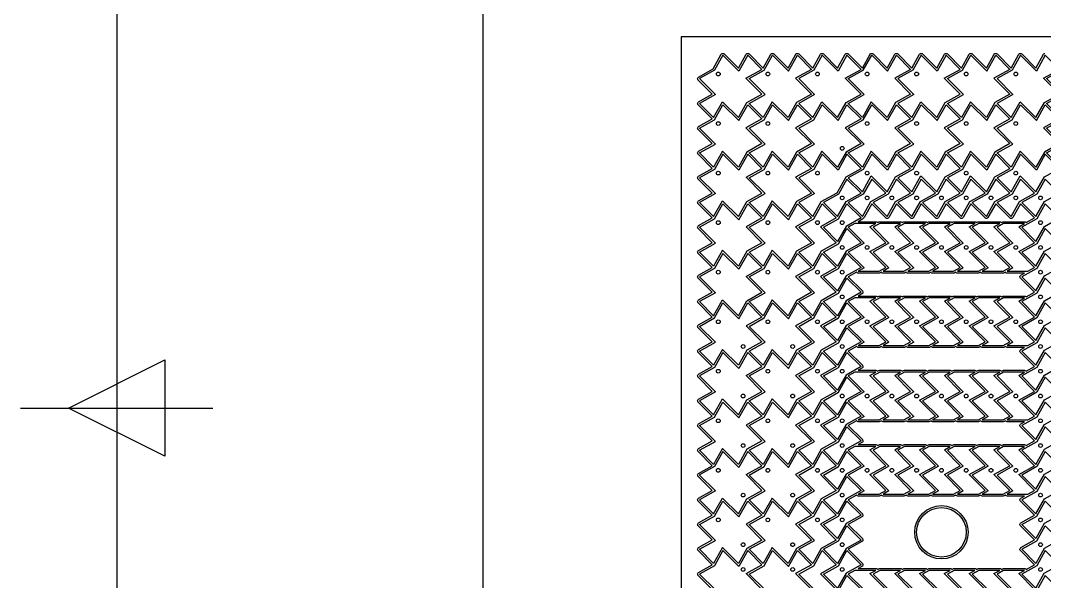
# Model space of a CAD drawing. Header units: millimetres. Extents: x -28 to 301, y -25 to 208.
# Drawn here: x -23.65 to 17.66, y 83.01 to 105.66 of the extents above; entities that cross this region are included whole.
import ezdxf

# ---------------------------------------------------------------- set-up
doc = ezdxf.new("R2010")
doc.units = ezdxf.units.MM
doc.header["$MEASUREMENT"] = 0
for name, color, linetype in [('1_copper', 7, 'Continuous'), ('drills_via_1_64', 7, 'Continuous'), ('outline', 7, 'Continuous'), ('Title Block', 7, 'Continuous')]:
    doc.layers.add(name, color=color, linetype=linetype)
doc.styles.add('ACISOTS', font='isocp.shx', dxfattribs={"height": 1})

# ---------------------------------------------------------------- blocks, each defined once
blk = doc.blocks.new('*U23')
for points in [[(1.617, 1.329), (2.258, 0.688), (1.652, 0.348), (1.312, -0.258), (0.671, 0.383), (0.312, -0.258), (-0.258, 0.312), (0.384, 0.67), (-0.258, 1.312), (0.349, 1.651), (0.688, 2.258), (1.33, 1.617), (1.688, 2.258), (2.258, 1.688)], [(-0.383, -0.671), (0.258, -1.312), (-0.348, -1.652), (-0.688, -2.258), (-1.329, -1.617), (-1.688, -2.258), (-2.258, -1.688), (-1.616, -1.33), (-2.258, -0.688), (-1.651, -0.349), (-1.312, 0.258), (-0.67, -0.383), (-0.312, 0.258), (0.258, -0.312)], [(1.617, -0.671), (2.258, -1.312), (1.652, -1.652), (1.312, -2.258), (0.671, -1.617), (0.312, -2.258), (-0.258, -1.688), (0.384, -1.33), (-0.258, -0.688), (0.349, -0.349), (0.688, 0.258), (1.33, -0.383), (1.688, 0.258), (2.258, -0.312)]]:
    blk.add_lwpolyline(points, close=True)
at = {"layer": '1_copper'}
blk.add_lwpolyline([(-0.688, -0.258), (-0.348, 0.348), (0.258, 0.688), (0.258, 0.688), (-0.383, 1.329), (0.258, 1.688), (0.258, 1.688), (-0.312, 2.258), (-0.312, 2.258), (-0.671, 1.617), (-1.312, 2.258), (-1.312, 2.258), (-1.652, 1.652), (-2.258, 1.312), (-2.258, 1.312), (-1.617, 0.671), (-2.258, 0.312), (-2.258, 0.312), (-1.688, -0.258), (-1.688, -0.258), (-1.329, 0.383), (-0.688, -0.258)], close=True, dxfattribs=at)
blk = doc.blocks.new('*U24')
at = {"color": 0, "linetype": 'ByBlock', "lineweight": -2, "transparency": 16777216}
for p in [(0, 0), (4, 0), (8, 0), (12, 0)]:
    blk.add_blockref('*U23', p, dxfattribs=at)
blk = doc.blocks.new('*U35')
blk.add_lwpolyline([(0.758, 0.188), (0.188, 0.758), (-0.151, 0.151), (-0.758, -0.188), (-0.188, -0.758), (0.151, -0.151)], close=True)
blk = doc.blocks.new('*U37')
at = {"color": 0, "linetype": 'ByBlock', "lineweight": -2, "transparency": 16777216}
for p in [(0, 0), (1, 0), (2, 0), (3, 0), (4, 0), (5, 0), (6, 0), (7, 0), (8, 0), (9, 0), (10, 0), (11, 0), (12, 0), (13, 0), (14, 0), (15, 0), (16, 0), (17, 0), (18, 0), (19, 0), (20, 0), (21, 0), (22, 0), (23, 0), (24, 0), (25, 0)]:
    blk.add_blockref('*U35', p, dxfattribs=at)
blk = doc.blocks.new('*U42')
blk.add_lwpolyline([(-0.354, -0.962), (0.49, -0.962), (0.758, -0.812), (0.117, -0.171), (0.758, 0.188), (0.117, 0.829), (0.354, 0.962), (-0.49, 0.962), (-0.758, 0.812), (-0.117, 0.171), (-0.758, -0.188), (-0.117, -0.829)], close=True)
blk = doc.blocks.new('*U44')
at = {"color": 0, "linetype": 'ByBlock', "lineweight": -2, "transparency": 16777216}
for p in [(-6, 0), (-5, 0), (-4, 0), (-3, 0), (-2, 0), (-1, 0), (0, 0)]:
    blk.add_blockref('*U42', p, dxfattribs=at)
blk = doc.blocks.new('*U40')
for points in [[(4.258, 1.188), (3.688, 1.758), (3.349, 1.151), (2.742, 0.812), (3.312, 0.242), (3.651, 0.849)], [(4.258, 0.188), (3.688, 0.758), (3.349, 0.151), (2.742, -0.188), (3.312, -0.758), (3.651, -0.151)], [(4.258, -0.812), (3.688, -0.242), (3.349, -0.849), (2.742, -1.188), (3.312, -1.758), (3.651, -1.151)]]:
    blk.add_lwpolyline(points, close=True)
blk.add_blockref('*U44', (2.5, 0))
blk = doc.blocks.new('*U41')
at = {"color": 0, "linetype": 'ByBlock', "lineweight": -2, "transparency": 16777216}
for p in [(0, 0), (0, -3), (0, -6), (0, -9)]:
    blk.add_blockref('*U40', p, dxfattribs=at)
blk = doc.blocks.new('*U54')
blk.add_lwpolyline([(-0.354, -0.962), (0.49, -0.962), (0.758, -0.812), (0.117, -0.171), (0.758, 0.188), (0.117, 0.829), (0.354, 0.962), (-0.49, 0.962), (-0.758, 0.812), (-0.117, 0.171), (-0.758, -0.188), (-0.117, -0.829)], close=True)
blk = doc.blocks.new('*U55')
at = {"color": 0, "linetype": 'ByBlock', "lineweight": -2, "transparency": 16777216}
for p in [(-6, 0), (-5, 0), (-4, 0), (-3, 0), (-2, 0), (-1, 0), (0, 0)]:
    blk.add_blockref('*U54', p, dxfattribs=at)
blk = doc.blocks.new('*U51')
for points in [[(4.258, 1.188), (3.688, 1.758), (3.349, 1.151), (2.742, 0.812), (3.312, 0.242), (3.651, 0.849)], [(4.258, 0.188), (3.688, 0.758), (3.349, 0.151), (2.742, -0.188), (3.312, -0.758), (3.651, -0.151)], [(4.258, -0.812), (3.688, -0.242), (3.349, -0.849), (2.742, -1.188), (3.312, -1.758), (3.651, -1.151)]]:
    blk.add_lwpolyline(points, close=True)
blk.add_blockref('*U55', (2.5, 0))
blk = doc.blocks.new('*U53')
at = {"color": 0, "linetype": 'ByBlock', "lineweight": -2, "transparency": 16777216}
blk.add_blockref('*U51', (0, 0), dxfattribs=at)
blk = doc.blocks.new('*U56')
blk.add_lwpolyline([(0.117, 0.329), (0.758, -0.312), (0.151, -0.651), (-0.188, -1.258), (-0.758, -0.688), (-0.117, -0.329), (-0.758, 0.312), (-0.151, 0.651), (0.188, 1.258), (0.758, 0.688)], close=True)
blk = doc.blocks.new('*U57')
at = {"color": 0, "linetype": 'ByBlock', "lineweight": -2, "transparency": 16777216}
for p in [(0, 0), (0, -2), (0, -4), (0, -6), (0, -8), (0, -10), (0, -12), (0, -14), (0, -16), (0, -18), (0, -20), (0, -22)]:
    blk.add_blockref('*U56', p, dxfattribs=at)
blk = doc.blocks.new('*U59')
blk.add_lwpolyline([(0.758, 0.188), (0.188, 0.758), (-0.151, 0.151), (-0.758, -0.188), (-0.188, -0.758), (0.151, -0.151)], close=True)
blk = doc.blocks.new('*U60')
at = {"color": 0, "linetype": 'ByBlock', "lineweight": -2, "transparency": 16777216}
for p in [(0, 0), (1, 0), (2, 0), (3, 0), (4, 0), (5, 0), (6, 0), (7, 0), (8, 0)]:
    blk.add_blockref('*U59', p, dxfattribs=at)
blk = doc.blocks.new('*U61')
blk.add_lwpolyline([(-0.329, -0.117), (0.312, -0.758), (0.651, -0.151), (1.258, 0.188), (0.688, 0.758), (0.329, 0.117), (-0.312, 0.758), (-0.651, 0.151), (-1.258, -0.188), (-0.688, -0.758)], close=True)
blk = doc.blocks.new('*U62')
at = {"color": 0, "linetype": 'ByBlock', "lineweight": -2, "transparency": 16777216}
for p in [(0, 0), (2, 0), (4, 0), (6, 0)]:
    blk.add_blockref('*U61', p, dxfattribs=at)
blk = doc.blocks.new('*U117')
blk.add_lwpolyline([(0.758, 0.188), (0.188, 0.758), (-0.151, 0.151), (-0.758, -0.188), (-0.188, -0.758), (0.151, -0.151)], close=True)
blk = doc.blocks.new('*U119')
at = {"color": 0, "linetype": 'ByBlock', "lineweight": -2, "transparency": 16777216}
for p in [(0, 0), (1, 0)]:
    blk.add_blockref('*U117', p, dxfattribs=at)
blk = doc.blocks.new('Title Block')
at = {"layer": 'Title Block'}
for p, q in [((11, 284.23), (11, 10)), ((8.525, 147.115), (13.475, 149.59)), ((13.475, 149.59), (13.475, 144.64)), ((6.05, 147.115), (15.95, 147.115)), ((13.475, 144.64), (8.525, 147.115))]:
    blk.add_line(p, q, dxfattribs=at)
at = {"layer": 'Title Block', "lineweight": 35, "style": 'ACISOTS'}
for tag, p, height in [('FILE_NAME', (254.412, 53.895), 3), ('FSCM_NO', (293.682, 53.036), 3), ('SHEET', (326.775, 52.113), 3), ('SCALE', (368.025, 52.113), 3), ('SIZE', (254.703, 48.23), 3), ('DESIGN_ACTIVITY', (328.785, 43.136), 3.5), ('CHECK_DATE', (254.412, 41.895), 3), ('CHECK_DATE', (254.703, 36.143), 3), ('CHECKED_BY', (277.956, 36.143), 3), ('SHEETNAME', (326.775, 30.475), 6), ('APPROVAL_DATE', (254.703, 30.171), 3), ('APPROVED_BY', (277.956, 30.171), 3), ('DRAWING_SUBTITLE', (328.785, 25.443), 3), ('ISSUE_DATE', (254.703, 24.084), 3), ('ISSUED_BY', (277.956, 24.084), 3), ('REVISION', (254.703, 18.084), 3), ('SHEETNUMBER-NAME', (326.775, 11.765), 6), ('CONTRACT_NO', (254.703, 12.084), 3.5)]:
    blk.add_attdef(tag, p, '', height=height, dxfattribs=at)

msp = doc.modelspace()

# ---------------------------------------------------------------- linework, layer by layer
for points in [[(7.61706, 99.3292), (8.25848, 98.68778), (7.65162, 98.34852), (7.31236, 97.74166), (6.67094, 98.38308), (6.31236, 97.74166), (5.74218, 98.31185), (6.3836, 98.67043), (5.74218, 99.31185), (6.34904, 99.65111), (6.6883, 100.25797), (7.32972, 99.61655), (7.68829, 100.25797), (8.25848, 99.68778)], [(9.29304, 98.7071), (9.65162, 99.34852), (10.25848, 99.68778), (9.68829, 100.25797), (9.32972, 99.61655), (8.68829, 100.25797), (8.34904, 99.65111), (7.74218, 99.31185), (8.3836, 98.67043), (7.74218, 98.31185), (8.31236, 97.74166), (8.65162, 98.34852)], [(5.61706, 97.3292), (6.25848, 96.68778), (5.65162, 96.34852), (5.31236, 95.74166), (4.67094, 96.38308), (4.31236, 95.74166), (3.74218, 96.31185), (4.3836, 96.67043), (3.74218, 97.31185), (4.34904, 97.65111), (4.6883, 98.25797), (5.32972, 97.61655), (5.68829, 98.25797), (6.25848, 97.68778)], [(7.61706, 97.3292), (8.25848, 96.68778), (7.65162, 96.34852), (7.31236, 95.74166), (6.67094, 96.38308), (6.31236, 95.74166), (5.74218, 96.31185), (6.3836, 96.67043), (5.74218, 97.31185), (6.34904, 97.65111), (6.6883, 98.25797), (7.32972, 97.61655), (7.68829, 98.25797), (8.25848, 97.68778)], [(8.61706, 97.3292), (9.25848, 96.68778), (8.65162, 96.34852), (8.31236, 95.74166), (7.74218, 96.31185), (8.3836, 96.67043), (7.74218, 97.31185), (8.34904, 97.65111), (8.68829, 98.25797), (9.25848, 97.68778)], [(7.61706, 95.3292), (8.25848, 94.68778), (7.65162, 94.34852), (7.31236, 93.74166), (6.67094, 94.38308), (6.31236, 93.74166), (5.74218, 94.31185), (6.3836, 94.67043), (5.74218, 95.31185), (6.34904, 95.65111), (6.6883, 96.25797), (7.32972, 95.61655), (7.68829, 96.25797), (8.25848, 95.68778)], [(5.61706, 93.3292), (6.25848, 92.68778), (5.65162, 92.34852), (5.31236, 91.74166), (4.67094, 92.38308), (4.31236, 91.74166), (3.74218, 92.31185), (4.3836, 92.67043), (3.74218, 93.31185), (4.34904, 93.65111), (4.6883, 94.25797), (5.32972, 93.61655), (5.68829, 94.25797), (6.25848, 93.68778)], [(7.61706, 93.3292), (8.25848, 92.68778), (7.65162, 92.34852), (7.31236, 91.74166), (6.67094, 92.38308), (6.31236, 91.74166), (5.74218, 92.31185), (6.3836, 92.67043), (5.74218, 93.31185), (6.34904, 93.65111), (6.6883, 94.25797), (7.32972, 93.61655), (7.68829, 94.25797), (8.25848, 93.68778)], [(7.61706, 91.3292), (8.25848, 90.68778), (7.65162, 90.34852), (7.31236, 89.74166), (6.67094, 90.38308), (6.31236, 89.74166), (5.74218, 90.31185), (6.3836, 90.67043), (5.74218, 91.31185), (6.34904, 91.65111), (6.6883, 92.25797), (7.32972, 91.61655), (7.68829, 92.25797), (8.25848, 91.68778)], [(5.61706, 89.3292), (6.25848, 88.68778), (5.65162, 88.34852), (5.31236, 87.74166), (4.67094, 88.38308), (4.31236, 87.74166), (3.74218, 88.31185), (4.3836, 88.67043), (3.74218, 89.31185), (4.34904, 89.65111), (4.6883, 90.25797), (5.32972, 89.61655), (5.68829, 90.25797), (6.25848, 89.68778)], [(7.61706, 89.3292), (8.25848, 88.68778), (7.65162, 88.34852), (7.31236, 87.74166), (6.67094, 88.38308), (6.31236, 87.74166), (5.74218, 88.31185), (6.3836, 88.67043), (5.74218, 89.31185), (6.34904, 89.65111), (6.6883, 90.25797), (7.32972, 89.61655), (7.68829, 90.25797), (8.25848, 89.68778)], [(7.61706, 87.3292), (8.25848, 86.68778), (7.65162, 86.34852), (7.31236, 85.74166), (6.67094, 86.38308), (6.31236, 85.74166), (5.74218, 86.31185), (6.3836, 86.67043), (5.74218, 87.31185), (6.34904, 87.65111), (6.6883, 88.25797), (7.32972, 87.61655), (7.68829, 88.25797), (8.25848, 87.68778)], [(5.61706, 85.3292), (6.25848, 84.68778), (5.65162, 84.34852), (5.31236, 83.74166), (4.67094, 84.38308), (4.31236, 83.74166), (3.74218, 84.31185), (4.3836, 84.67043), (3.74218, 85.31185), (4.34904, 85.65111), (4.6883, 86.25797), (5.32972, 85.61655), (5.68829, 86.25797), (6.25848, 85.68778)], [(7.61706, 85.3292), (8.25848, 84.68778), (7.65162, 84.34852), (7.31236, 83.74166), (6.67094, 84.38308), (6.31236, 83.74166), (5.74218, 84.31185), (6.3836, 84.67043), (5.74218, 85.31185), (6.34904, 85.65111), (6.6883, 86.25797), (7.32972, 85.61655), (7.68829, 86.25797), (8.25848, 85.68778)], [(7.61706, 83.3292), (8.25848, 82.68778), (7.65162, 82.34852), (7.31236, 81.74166), (6.67094, 82.38308), (6.31236, 81.74166), (5.74218, 82.31185), (6.3836, 82.67043), (5.74218, 83.31185), (6.34904, 83.65111), (6.6883, 84.25797), (7.32972, 83.61655), (7.68829, 84.25797), (8.25848, 83.68778)]]:
    msp.add_lwpolyline(points, close=True)
at = {"linetype": 'Continuous'}
for radius in [1.0763, 1]:
    msp.add_circle((13.5, 85), radius, dxfattribs=at)
at = {"layer": '1_copper'}
for points in [[(97, 105), (3, 105), (3, 65), (97, 65)], [(5.31236, 97.74166), (5.65157, 98.34843), (6.25834, 98.68764), (6.25842, 98.68823), (5.61735, 99.3293), (6.25834, 99.68764), (6.25842, 99.68823), (5.68823, 100.25842), (5.68764, 100.25834), (5.3293, 99.61735), (4.68823, 100.25842), (4.68764, 100.25834), (4.34843, 99.65157), (3.74166, 99.31236), (3.74158, 99.31177), (4.38265, 98.6707), (3.74166, 98.31236), (3.74158, 98.31177), (4.31177, 97.74158), (4.31236, 97.74166), (4.6707, 98.38265), (5.31177, 97.74158)], [(17.25799, 97.68799), (16.68799, 98.25799), (16.37863, 97.70462), (16.36862, 97.69066), (16.34937, 97.6753), (16.32623, 97.66688), (16.30161, 97.66626), (16.27808, 97.67352), (16.25808, 97.68789), (15.68799, 98.25799), (15.37863, 97.70462), (15.36862, 97.69066), (15.34937, 97.6753), (15.32623, 97.66688), (15.30161, 97.66626), (15.27807, 97.67352), (15.25808, 97.68789), (14.68799, 98.25799), (14.37863, 97.70462), (14.36862, 97.69066), (14.34937, 97.6753), (14.32623, 97.66688), (14.30161, 97.66626), (14.27807, 97.67352), (14.25808, 97.68789), (13.68799, 98.25799), (13.37863, 97.70462), (13.36862, 97.69066), (13.34937, 97.6753), (13.32623, 97.66688), (13.30161, 97.66626), (13.27807, 97.67352), (13.25808, 97.68789), (12.68799, 98.25799), (12.37863, 97.70462), (12.36862, 97.69066), (12.34937, 97.6753), (12.32623, 97.66688), (12.30161, 97.66626), (12.27807, 97.67352), (12.25808, 97.68789), (11.68799, 98.25799), (11.37863, 97.70462), (11.36862, 97.69066), (11.34937, 97.6753), (11.32623, 97.66688), (11.30161, 97.66626), (11.27807, 97.67352), (11.25808, 97.68789), (10.68799, 98.25799), (10.37863, 97.70462), (10.36862, 97.69066), (10.34937, 97.6753), (10.33092, 97.66859), (10.32805, 97.65736), (10.31466, 97.63669), (10.29538, 97.62137), (10.14662, 97.5382), (10.85377, 97.5382), (10.88084, 97.53323), (10.90215, 97.5209), (10.91842, 97.50241), (10.91987, 97.49897), (10.9727, 97.5285), (10.98563, 97.53423), (11.00993, 97.5382), (11.85377, 97.5382), (11.88084, 97.53323), (11.90215, 97.5209), (11.91842, 97.50241), (11.91987, 97.49897), (11.9727, 97.5285), (11.98563, 97.53423), (12.00993, 97.5382), (12.85377, 97.5382), (12.88084, 97.53323), (12.90215, 97.5209), (12.91842, 97.50241), (12.91987, 97.49897), (12.9727, 97.5285), (12.98563, 97.53423), (13.00993, 97.5382), (13.85377, 97.5382), (13.88084, 97.53323), (13.90215, 97.5209), (13.91842, 97.50241), (13.91987, 97.49897), (13.9727, 97.5285), (13.98563, 97.53423), (14.00993, 97.5382), (14.85377, 97.5382), (14.88084, 97.53323), (14.90215, 97.5209), (14.91842, 97.50241), (14.91987, 97.49897), (14.9727, 97.5285), (14.98563, 97.53423), (15.00993, 97.5382), (15.85377, 97.5382), (15.88084, 97.53323), (15.90215, 97.5209), (15.91842, 97.50241), (15.91987, 97.49897), (15.9727, 97.5285), (15.98563, 97.53423), (16.00993, 97.5382), (16.85377, 97.5382), (16.88084, 97.53323), (16.90215, 97.5209), (16.91842, 97.50241), (16.91987, 97.49897)], [(5.31236, 93.74166), (5.65157, 94.34843), (6.25834, 94.68764), (6.25842, 94.68823), (5.61735, 95.3293), (6.25834, 95.68764), (6.25842, 95.68823), (5.68823, 96.25842), (5.68764, 96.25834), (5.3293, 95.61735), (4.68823, 96.25842), (4.68764, 96.25834), (4.34843, 95.65157), (3.74166, 95.31236), (3.74158, 95.31177), (4.38265, 94.6707), (3.74166, 94.31236), (3.74158, 94.31177), (4.31177, 93.74158), (4.31236, 93.74166), (4.6707, 94.38265), (5.31177, 93.74158)], [(17.25799, 94.68799), (16.68789, 95.25808), (16.67719, 95.27152), (16.66765, 95.29422), (16.66585, 95.31878), (16.67195, 95.34264), (16.68534, 95.36331), (16.70462, 95.37863), (16.85338, 95.4618), (16.14623, 95.4618), (16.11916, 95.46677), (16.09785, 95.4791), (16.08158, 95.49759), (16.08013, 95.50103), (16.0273, 95.4715), (16.01438, 95.46577), (15.99007, 95.4618), (15.14623, 95.4618), (15.11916, 95.46677), (15.09785, 95.4791), (15.08158, 95.49759), (15.08013, 95.50103), (15.0273, 95.4715), (15.01437, 95.46577), (14.99007, 95.4618), (14.14623, 95.4618), (14.11916, 95.46677), (14.09785, 95.4791), (14.08158, 95.49759), (14.08013, 95.50103), (14.0273, 95.4715), (14.01437, 95.46577), (13.99007, 95.4618), (13.14623, 95.4618), (13.11916, 95.46677), (13.09785, 95.4791), (13.08158, 95.49759), (13.08013, 95.50103), (13.0273, 95.4715), (13.01437, 95.46577), (12.99007, 95.4618), (12.14623, 95.4618), (12.11916, 95.46677), (12.09785, 95.4791), (12.08158, 95.49759), (12.08013, 95.50103), (12.0273, 95.4715), (12.01437, 95.46577), (11.99007, 95.4618), (11.14623, 95.4618), (11.11916, 95.46677), (11.09785, 95.4791), (11.08158, 95.49759), (11.08013, 95.50103), (11.0273, 95.4715), (11.01437, 95.46577), (10.99007, 95.4618), (10.14623, 95.4618), (10.11916, 95.46677), (10.09785, 95.4791), (10.08158, 95.49759), (10.08013, 95.50103), (9.74201, 95.31201), (10.31211, 94.74192), (10.32281, 94.72848), (10.33235, 94.70578), (10.33415, 94.68122), (10.32805, 94.65736), (10.31466, 94.63669), (10.29538, 94.62137), (10.14662, 94.5382), (10.85377, 94.5382), (10.88084, 94.53323), (10.90215, 94.5209), (10.91842, 94.50241), (10.91987, 94.49897), (10.9727, 94.5285), (10.98563, 94.53423), (11.00993, 94.5382), (11.85377, 94.5382), (11.88084, 94.53323), (11.90215, 94.5209), (11.91842, 94.50241), (11.91987, 94.49897), (11.9727, 94.5285), (11.98563, 94.53423), (12.00993, 94.5382), (12.85377, 94.5382), (12.88084, 94.53323), (12.90215, 94.5209), (12.91842, 94.50241), (12.91987, 94.49897), (12.9727, 94.5285), (12.98563, 94.53423), (13.00993, 94.5382), (13.85377, 94.5382), (13.88084, 94.53323), (13.90215, 94.5209), (13.91842, 94.50241), (13.91987, 94.49897), (13.9727, 94.5285), (13.98563, 94.53423), (14.00993, 94.5382), (14.85377, 94.5382), (14.88084, 94.53323), (14.90215, 94.5209), (14.91842, 94.50241), (14.91987, 94.49897), (14.9727, 94.5285), (14.98563, 94.53423), (15.00993, 94.5382), (15.85377, 94.5382), (15.88084, 94.53323), (15.90215, 94.5209), (15.91842, 94.50241), (15.91987, 94.49897), (15.9727, 94.5285), (15.98563, 94.53423), (16.00993, 94.5382), (16.85377, 94.5382), (16.88084, 94.53323), (16.90215, 94.5209), (16.91842, 94.50241), (16.91987, 94.49897)], [(5.31236, 89.74166), (5.65157, 90.34843), (6.25834, 90.68764), (6.25842, 90.68823), (5.61735, 91.3293), (6.25834, 91.68764), (6.25842, 91.68823), (5.68823, 92.25842), (5.68764, 92.25834), (5.3293, 91.61735), (4.68823, 92.25842), (4.68764, 92.25834), (4.34843, 91.65157), (3.74166, 91.31236), (3.74158, 91.31177), (4.38265, 90.6707), (3.74166, 90.31236), (3.74158, 90.31177), (4.31177, 89.74158), (4.31236, 89.74166), (4.6707, 90.38265), (5.31177, 89.74158)], [(17.25799, 91.68799), (16.68789, 92.25808), (16.67719, 92.27152), (16.66765, 92.29422), (16.66585, 92.31878), (16.67195, 92.34264), (16.68534, 92.36331), (16.70462, 92.37863), (16.85338, 92.4618), (16.14623, 92.4618), (16.11916, 92.46677), (16.09785, 92.4791), (16.08158, 92.49759), (16.08013, 92.50103), (16.0273, 92.4715), (16.01438, 92.46577), (15.99007, 92.4618), (15.14623, 92.4618), (15.11916, 92.46677), (15.09785, 92.4791), (15.08158, 92.49759), (15.08013, 92.50103), (15.0273, 92.4715), (15.01437, 92.46577), (14.99007, 92.4618), (14.14623, 92.4618), (14.11916, 92.46677), (14.09785, 92.4791), (14.08158, 92.49759), (14.08013, 92.50103), (14.0273, 92.4715), (14.01437, 92.46577), (13.99007, 92.4618), (13.14623, 92.4618), (13.11916, 92.46677), (13.09785, 92.4791), (13.08158, 92.49759), (13.08013, 92.50103), (13.0273, 92.4715), (13.01437, 92.46577), (12.99007, 92.4618), (12.14623, 92.4618), (12.11916, 92.46677), (12.09785, 92.4791), (12.08158, 92.49759), (12.08013, 92.50103), (12.0273, 92.4715), (12.01437, 92.46577), (11.99007, 92.4618), (11.14623, 92.4618), (11.11916, 92.46677), (11.09785, 92.4791), (11.08158, 92.49759), (11.08013, 92.50103), (11.0273, 92.4715), (11.01437, 92.46577), (10.99007, 92.4618), (10.14623, 92.4618), (10.11916, 92.46677), (10.09785, 92.4791), (10.08158, 92.49759), (10.08013, 92.50103), (9.74201, 92.31201), (10.31211, 91.74192), (10.32281, 91.72848), (10.33235, 91.70578), (10.33415, 91.68122), (10.32805, 91.65736), (10.31466, 91.63669), (10.29538, 91.62137), (10.14662, 91.5382), (10.85377, 91.5382), (10.88084, 91.53323), (10.90215, 91.5209), (10.91842, 91.50241), (10.91987, 91.49897), (10.9727, 91.5285), (10.98563, 91.53423), (11.00993, 91.5382), (11.85377, 91.5382), (11.88084, 91.53323), (11.90215, 91.5209), (11.91842, 91.50241), (11.91987, 91.49897), (11.9727, 91.5285), (11.98563, 91.53423), (12.00993, 91.5382), (12.85377, 91.5382), (12.88084, 91.53323), (12.90215, 91.5209), (12.91842, 91.50241), (12.91987, 91.49897), (12.9727, 91.5285), (12.98563, 91.53423), (13.00993, 91.5382), (13.85377, 91.5382), (13.88084, 91.53323), (13.90215, 91.5209), (13.91842, 91.50241), (13.91987, 91.49897), (13.9727, 91.5285), (13.98563, 91.53423), (14.00993, 91.5382), (14.85377, 91.5382), (14.88084, 91.53323), (14.90215, 91.5209), (14.91842, 91.50241), (14.91987, 91.49897), (14.9727, 91.5285), (14.98563, 91.53423), (15.00993, 91.5382), (15.85377, 91.5382), (15.88084, 91.53323), (15.90215, 91.5209), (15.91842, 91.50241), (15.91987, 91.49897), (15.9727, 91.5285), (15.98563, 91.53423), (16.00993, 91.5382), (16.85377, 91.5382), (16.88084, 91.53323), (16.90215, 91.5209), (16.91842, 91.50241), (16.91987, 91.49897)], [(17.25799, 88.68799), (16.68789, 89.25808), (16.67719, 89.27152), (16.66765, 89.29422), (16.66585, 89.31878), (16.67195, 89.34264), (16.68534, 89.36331), (16.70462, 89.37863), (16.85338, 89.4618), (16.14623, 89.4618), (16.11916, 89.46677), (16.09785, 89.4791), (16.08158, 89.49759), (16.08013, 89.50103), (16.0273, 89.4715), (16.01438, 89.46578), (15.99007, 89.4618), (15.14623, 89.4618), (15.11916, 89.46677), (15.09785, 89.4791), (15.08158, 89.49759), (15.08013, 89.50103), (15.0273, 89.4715), (15.01437, 89.46578), (14.99007, 89.4618), (14.14623, 89.4618), (14.11916, 89.46677), (14.09785, 89.4791), (14.08158, 89.49759), (14.08013, 89.50103), (14.0273, 89.4715), (14.01437, 89.46578), (13.99007, 89.4618), (13.14623, 89.4618), (13.11916, 89.46677), (13.09785, 89.4791), (13.08158, 89.49759), (13.08013, 89.50103), (13.0273, 89.4715), (13.01437, 89.46578), (12.99007, 89.4618), (12.14623, 89.4618), (12.11916, 89.46677), (12.09785, 89.4791), (12.08158, 89.49759), (12.08013, 89.50103), (12.0273, 89.4715), (12.01437, 89.46578), (11.99007, 89.4618), (11.14623, 89.4618), (11.11916, 89.46677), (11.09785, 89.4791), (11.08158, 89.49759), (11.08013, 89.50103), (11.0273, 89.4715), (11.01437, 89.46578), (10.99007, 89.4618), (10.14623, 89.4618), (10.11916, 89.46677), (10.09785, 89.4791), (10.08158, 89.49759), (10.08013, 89.50103), (9.74201, 89.31201), (10.31211, 88.74192), (10.32281, 88.72848), (10.33235, 88.70578), (10.33415, 88.68122), (10.32805, 88.65736), (10.31466, 88.63669), (10.29538, 88.62137), (10.14662, 88.5382), (10.85377, 88.5382), (10.88084, 88.53323), (10.90215, 88.5209), (10.91842, 88.50241), (10.91987, 88.49897), (10.9727, 88.5285), (10.98563, 88.53423), (11.00993, 88.5382), (11.85377, 88.5382), (11.88084, 88.53323), (11.90215, 88.5209), (11.91842, 88.50241), (11.91987, 88.49897), (11.9727, 88.5285), (11.98563, 88.53423), (12.00993, 88.5382), (12.85377, 88.5382), (12.88084, 88.53323), (12.90215, 88.5209), (12.91842, 88.50241), (12.91987, 88.49897), (12.9727, 88.5285), (12.98563, 88.53423), (13.00993, 88.5382), (13.85377, 88.5382), (13.88084, 88.53323), (13.90215, 88.5209), (13.91842, 88.50241), (13.91987, 88.49897), (13.9727, 88.5285), (13.98563, 88.53423), (14.00993, 88.5382), (14.85377, 88.5382), (14.88084, 88.53323), (14.90215, 88.5209), (14.91842, 88.50241), (14.91987, 88.49897), (14.9727, 88.5285), (14.98563, 88.53423), (15.00993, 88.5382), (15.85377, 88.5382), (15.88084, 88.53323), (15.90215, 88.5209), (15.91842, 88.50241), (15.91987, 88.49897), (15.9727, 88.5285), (15.98563, 88.53423), (16.00993, 88.5382), (16.85377, 88.5382), (16.88084, 88.53323), (16.90215, 88.5209), (16.91842, 88.50241), (16.91987, 88.49897)], [(5.31236, 85.74166), (5.65157, 86.34843), (6.25834, 86.68764), (6.25842, 86.68823), (5.61735, 87.3293), (6.25834, 87.68764), (6.25842, 87.68823), (5.68823, 88.25842), (5.68764, 88.25834), (5.3293, 87.61735), (4.68823, 88.25842), (4.68764, 88.25834), (4.34843, 87.65157), (3.74166, 87.31236), (3.74158, 87.31177), (4.38265, 86.6707), (3.74166, 86.31236), (3.74158, 86.31177), (4.31177, 85.74158), (4.31236, 85.74166), (4.6707, 86.38265), (5.31177, 85.74158)], [(17.25799, 83.68799), (16.68789, 84.25808), (16.67719, 84.27152), (16.66765, 84.29422), (16.66585, 84.31878), (16.67195, 84.34264), (16.68534, 84.36331), (16.70462, 84.37863), (17.25799, 84.68799), (16.68789, 85.25808), (16.67719, 85.27152), (16.66765, 85.29422), (16.66585, 85.31878), (16.67195, 85.34264), (16.68534, 85.36331), (16.70462, 85.37863), (17.25799, 85.68799), (16.68789, 86.25808), (16.67719, 86.27152), (16.66765, 86.29422), (16.66585, 86.31878), (16.67195, 86.34264), (16.68534, 86.36331), (16.70462, 86.37863), (16.85338, 86.4618), (16.14623, 86.4618), (16.11916, 86.46677), (16.09785, 86.4791), (16.08158, 86.49759), (16.08013, 86.50103), (16.0273, 86.4715), (16.01438, 86.46578), (15.99007, 86.4618), (15.14623, 86.4618), (15.11916, 86.46677), (15.09785, 86.4791), (15.08158, 86.49759), (15.08013, 86.50103), (15.0273, 86.4715), (15.01437, 86.46578), (14.99007, 86.4618), (14.14623, 86.4618), (14.11916, 86.46677), (14.09785, 86.4791), (14.08158, 86.49759), (14.08013, 86.50103), (14.0273, 86.4715), (14.01437, 86.46578), (13.99007, 86.4618), (13.14623, 86.4618), (13.11916, 86.46677), (13.09785, 86.4791), (13.08158, 86.49759), (13.08013, 86.50103), (13.0273, 86.4715), (13.01437, 86.46578), (12.99007, 86.4618), (12.14623, 86.4618), (12.11916, 86.46677), (12.09785, 86.4791), (12.08158, 86.49759), (12.08013, 86.50103), (12.0273, 86.4715), (12.01437, 86.46578), (11.99007, 86.4618), (11.14623, 86.4618), (11.11916, 86.46677), (11.09785, 86.4791), (11.08158, 86.49759), (11.08013, 86.50103), (11.0273, 86.4715), (11.01437, 86.46578), (10.99007, 86.4618), (10.14623, 86.4618), (10.11916, 86.46677), (10.09785, 86.4791), (10.08158, 86.49759), (10.08013, 86.50103), (9.74201, 86.31201), (10.31211, 85.74192), (10.32281, 85.72848), (10.33235, 85.70578), (10.33415, 85.68122), (10.32805, 85.65736), (10.31466, 85.63669), (10.29538, 85.62137), (9.74201, 85.31201), (10.31211, 84.74192), (10.32281, 84.72848), (10.33235, 84.70578), (10.33415, 84.68122), (10.32805, 84.65736), (10.31466, 84.63669), (10.29538, 84.62137), (9.74201, 84.31201), (10.31211, 83.74192), (10.32281, 83.72848), (10.33235, 83.70578), (10.33415, 83.68122), (10.32805, 83.65736), (10.31466, 83.63669), (10.29538, 83.62137), (10.14662, 83.5382), (10.85377, 83.5382), (10.88084, 83.53323), (10.90215, 83.5209), (10.91842, 83.50241), (10.91987, 83.49897), (10.9727, 83.5285), (10.98563, 83.53423), (11.00993, 83.5382), (11.85377, 83.5382), (11.88084, 83.53323), (11.90215, 83.5209), (11.91842, 83.50241), (11.91987, 83.49897), (11.9727, 83.5285), (11.98563, 83.53423), (12.00993, 83.5382), (12.85377, 83.5382), (12.88084, 83.53323), (12.90215, 83.5209), (12.91842, 83.50241), (12.91987, 83.49897), (12.9727, 83.5285), (12.98563, 83.53423), (13.00993, 83.5382), (13.85377, 83.5382), (13.88084, 83.53323), (13.90215, 83.5209), (13.91842, 83.50241), (13.91987, 83.49897), (13.9727, 83.5285), (13.98563, 83.53423), (14.00993, 83.5382), (14.85377, 83.5382), (14.88084, 83.53323), (14.90215, 83.5209), (14.91842, 83.50241), (14.91987, 83.49897), (14.9727, 83.5285), (14.98563, 83.53423), (15.00993, 83.5382), (15.85377, 83.5382), (15.88084, 83.53323), (15.90215, 83.5209), (15.91842, 83.50241), (15.91987, 83.49897), (15.9727, 83.5285), (15.98563, 83.53423), (16.00993, 83.5382), (16.85377, 83.5382), (16.88084, 83.53323), (16.90215, 83.5209), (16.91842, 83.50241), (16.91987, 83.49897)], [(5.31236, 81.74166), (5.65157, 82.34843), (6.25834, 82.68764), (6.25842, 82.68823), (5.61735, 83.3293), (6.25834, 83.68764), (6.25842, 83.68823), (5.68823, 84.25842), (5.68764, 84.25834), (5.3293, 83.61735), (4.68823, 84.25842), (4.68764, 84.25834), (4.34843, 83.65157), (3.74166, 83.31236), (3.74158, 83.31177), (4.38265, 82.6707), (3.74166, 82.31236), (3.74158, 82.31177), (4.31177, 81.74158), (4.31236, 81.74166), (4.6707, 82.38265), (5.31177, 81.74158)]]:
    msp.add_lwpolyline(points, close=True, dxfattribs=at)
msp.add_lwpolyline([(4.25799, 82.68799), (3.68789, 83.25808), (3.67719, 83.27152), (3.66765, 83.29422), (3.66585, 83.31878), (3.67195, 83.34264), (3.68534, 83.36331), (3.70462, 83.37863), (4.25799, 83.68799), (3.68789, 84.25808), (3.67719, 84.27152), (3.66765, 84.29422), (3.66585, 84.31878), (3.67195, 84.34264), (3.68534, 84.36331), (3.70462, 84.37863), (4.25799, 84.68799), (3.68789, 85.25808), (3.67719, 85.27152), (3.66765, 85.29422), (3.66585, 85.31878), (3.67195, 85.34264), (3.68534, 85.36331), (3.70462, 85.37863), (4.25799, 85.68799), (3.68789, 86.25808), (3.67719, 86.27152), (3.66765, 86.29422), (3.66585, 86.31878), (3.67195, 86.34264), (3.68534, 86.36331), (3.70462, 86.37863), (4.25799, 86.68799), (3.68789, 87.25808), (3.67719, 87.27152), (3.66765, 87.29422), (3.66585, 87.31878), (3.67195, 87.34264), (3.68534, 87.36331), (3.70462, 87.37863), (4.25799, 87.68799), (3.68789, 88.25808), (3.67719, 88.27152), (3.66765, 88.29422), (3.66585, 88.31878), (3.67195, 88.34264), (3.68534, 88.36331), (3.70462, 88.37863), (4.25799, 88.68799), (3.68789, 89.25808), (3.67719, 89.27152), (3.66765, 89.29422), (3.66585, 89.31878), (3.67195, 89.34264), (3.68534, 89.36331), (3.70462, 89.37863), (4.25799, 89.68799), (3.68789, 90.25808), (3.67719, 90.27152), (3.66765, 90.29422), (3.66585, 90.31878), (3.67195, 90.34264), (3.68534, 90.36331), (3.70462, 90.37863), (4.25799, 90.68799), (3.68789, 91.25808), (3.67719, 91.27152), (3.66765, 91.29422), (3.66585, 91.31878), (3.67195, 91.34264), (3.68534, 91.36331), (3.70462, 91.37863), (4.25799, 91.68799), (3.68789, 92.25808), (3.67719, 92.27152), (3.66765, 92.29422), (3.66585, 92.31878), (3.67195, 92.34264), (3.68534, 92.36331), (3.70462, 92.37863), (4.25799, 92.68799), (3.68789, 93.25808), (3.67719, 93.27152), (3.66765, 93.29422), (3.66585, 93.31878), (3.67195, 93.34264), (3.68534, 93.36331), (3.70462, 93.37863), (4.25799, 93.68799), (3.68789, 94.25808), (3.67719, 94.27152), (3.66765, 94.29422), (3.66585, 94.31878), (3.67195, 94.34264), (3.68534, 94.36331), (3.70462, 94.37863), (4.25799, 94.68799), (3.68789, 95.25808), (3.67719, 95.27152), (3.66765, 95.29422), (3.66585, 95.31878), (3.67195, 95.34264), (3.68534, 95.36331), (3.70462, 95.37863), (4.25799, 95.68799), (3.68789, 96.25808), (3.67719, 96.27152), (3.66765, 96.29422), (3.66585, 96.31878), (3.67195, 96.34264), (3.68534, 96.36331), (3.70462, 96.37863), (4.25799, 96.68799), (3.68789, 97.25808), (3.67719, 97.27152), (3.66765, 97.29422), (3.66585, 97.31878), (3.67195, 97.34264), (3.68534, 97.36331), (3.70462, 97.37863), (4.25799, 97.68799), (3.68789, 98.25808), (3.67719, 98.27152), (3.66765, 98.29422), (3.66585, 98.31878), (3.67195, 98.34264), (3.68534, 98.36331), (3.70462, 98.37863), (4.25799, 98.68799), (3.68789, 99.25808), (3.67719, 99.27152), (3.66765, 99.29423), (3.66585, 99.31878), (3.67195, 99.34264), (3.68534, 99.36331), (3.70462, 99.37863), (4.25799, 99.68799), (3.68789, 100.25808), (3.67719, 100.27152), (3.66765, 100.29422), (3.66585, 100.31878), (3.67195, 100.34264), (3.68534, 100.36331), (3.70462, 100.37863), (4.25799, 100.68799), (3.68789, 101.25808), (3.67719, 101.27152), (3.66765, 101.29422), (3.66585, 101.31878), (3.67195, 101.34264), (3.68534, 101.36331), (3.70462, 101.37863), (4.25799, 101.68799), (3.68789, 102.25808), (3.67719, 102.27152), (3.66765, 102.29422), (3.66585, 102.31878), (3.67195, 102.34264), (3.68534, 102.36331), (3.70462, 102.37863), (4.25799, 102.68799), (3.68789, 103.25808), (3.67719, 103.27152), (3.66765, 103.29422), (3.66585, 103.31878), (3.67195, 103.34264), (3.68534, 103.36331), (3.70462, 103.37863), (4.29264, 103.70736), (4.62137, 104.29538), (4.63138, 104.30934), (4.65063, 104.3247), (4.67378, 104.33312), (4.69839, 104.33374), (4.72193, 104.32648), (4.74192, 104.31211), (5.31201, 103.74201), (5.62137, 104.29538), (5.63138, 104.30934), (5.65063, 104.3247), (5.67378, 104.33312), (5.69839, 104.33374), (5.72193, 104.32648), (5.74192, 104.31211), (6.31201, 103.74201), (6.62137, 104.29538), (6.63138, 104.30934), (6.65063, 104.3247), (6.67378, 104.33312), (6.69839, 104.33374), (6.72193, 104.32648), (6.74192, 104.31211), (7.31201, 103.74201), (7.62137, 104.29538), (7.63138, 104.30934), (7.65063, 104.3247), (7.67378, 104.33312), (7.69839, 104.33374), (7.72193, 104.32648), (7.74192, 104.31211), (8.31201, 103.74201), (8.62137, 104.29538), (8.63138, 104.30934), (8.65063, 104.3247), (8.67377, 104.33312), (8.69839, 104.33374), (8.72193, 104.32648), (8.74192, 104.31211), (9.31201, 103.74201), (9.62137, 104.29538), (9.63138, 104.30934), (9.65063, 104.3247), (9.67377, 104.33312), (9.69839, 104.33374), (9.72193, 104.32648), (9.74192, 104.31211), (10.31201, 103.74201), (10.62137, 104.29538), (10.63138, 104.30934), (10.65063, 104.3247), (10.67377, 104.33312), (10.69839, 104.33374), (10.72193, 104.32648), (10.74192, 104.31211), (11.31201, 103.74201), (11.62137, 104.29538), (11.63138, 104.30934), (11.65063, 104.3247), (11.67377, 104.33312), (11.69839, 104.33374), (11.72193, 104.32648), (11.74192, 104.31211), (12.31201, 103.74201), (12.62137, 104.29538), (12.63138, 104.30934), (12.65063, 104.3247), (12.67377, 104.33312), (12.69839, 104.33374), (12.72193, 104.32648), (12.74192, 104.31211), (13.31201, 103.74201), (13.62137, 104.29538), (13.63138, 104.30934), (13.65063, 104.3247), (13.67377, 104.33312), (13.69839, 104.33374), (13.72193, 104.32648), (13.74192, 104.31211), (14.31201, 103.74201), (14.62137, 104.29538), (14.63138, 104.30934), (14.65063, 104.3247), (14.67377, 104.33312), (14.69839, 104.33374), (14.72193, 104.32648), (14.74192, 104.31211), (15.31201, 103.74201), (15.62137, 104.29538), (15.63138, 104.30934), (15.65063, 104.3247), (15.67377, 104.33312), (15.69839, 104.33374), (15.72193, 104.32648), (15.74192, 104.31211), (16.31201, 103.74201), (16.62137, 104.29538), (16.63138, 104.30934), (16.65063, 104.3247), (16.67377, 104.33312), (16.69839, 104.33374), (16.72192, 104.32648), (16.74192, 104.31211), (17.31201, 103.74201), (17.62137, 104.29538), (17.63138, 104.30934), (17.65063, 104.3247), (17.67377, 104.33312)], dxfattribs=at)
at = {"layer": 'drills_via_1_64'}
for centre in [(4.5, 103.5), (6.5, 103.5), (8.5, 103.5), (10.5, 103.5), (12.5, 103.5), (14.5, 103.5), (16.5, 103.5), (4.5, 101.5), (6.5, 101.5), (10.5, 101.5), (12.5, 101.5), (14.5, 101.5), (16.5, 101.5), (9.5, 100.5), (4.5, 99.5), (6.5, 99.5), (8.5, 99.5), (10.5, 99.5), (12.5, 99.5), (14.5, 99.5), (16.5, 99.5), (9.5, 98.5), (10.5, 98.5), (11.5, 98.5), (12.5, 98.5), (13.5, 98.5), (14.5, 98.5), (15.5, 98.5), (16.5, 98.5), (17.5, 98.5), (4.5, 97.5), (6.5, 97.5), (8.5, 97.5), (9.5, 97.5), (17.5, 97.5), (9.5, 96.5), (10.5, 96.5), (11.5, 96.5), (12.5, 96.5), (13.5, 96.5), (14.5, 96.5), (15.5, 96.5), (16.5, 96.5), (17.5, 96.5), (4.5, 95.5), (6.5, 95.5), (8.5, 95.5), (9.5, 95.5), (17.5, 95.5), (9.5, 94.5), (17.5, 94.5), (4.5, 93.5), (6.5, 93.5), (8.5, 93.5), (9.5, 93.5), (10.5, 93.5), (11.5, 93.5), (12.5, 93.5), (13.5, 93.5), (14.5, 93.5), (15.5, 93.5), (16.5, 93.5), (17.5, 93.5), (5.5, 92.5), (7.5, 92.5), (9.5, 92.5), (17.5, 92.5), (4.5, 91.5), (6.5, 91.5), (8.5, 91.5), (9.5, 91.5), (17.5, 91.5), (5.5, 90.5), (7.5, 90.5), (9.5, 90.5), (10.5, 90.5), (11.5, 90.5), (12.5, 90.5), (13.5, 90.5), (14.5, 90.5), (15.5, 90.5), (16.5, 90.5), (17.5, 90.5), (4.5, 89.5), (6.5, 89.5), (8.5, 89.5), (9.5, 89.5), (17.5, 89.5), (5.5, 88.5), (7.5, 88.5), (9.5, 88.5), (17.5, 88.5), (4.5, 87.5), (6.5, 87.5), (8.5, 87.5), (9.5, 87.5), (10.5, 87.5), (11.5, 87.5), (12.5, 87.5), (13.5, 87.5), (14.5, 87.5), (15.5, 87.5), (16.5, 87.5), (17.5, 87.5), (5.5, 86.5), (7.5, 86.5), (9.5, 86.5), (17.5, 86.5), (4.5, 85.5), (6.5, 85.5), (8.5, 85.5), (9.5, 85.5), (17.5, 85.5), (5.5, 84.5), (7.5, 84.5), (9.5, 84.5), (17.5, 84.5), (5.5, 83.5), (7.5, 83.5), (9.5, 83.5), (17.5, 83.5)]:
    msp.add_circle(centre, 0.075, dxfattribs=at)
at = {"layer": 'outline'}
msp.add_lwpolyline([(-5, 167), (-5, 3), (-5, 3), (-4.98858, 2.73853), (-4.95442, 2.47906), (-4.89778, 2.22354), (-4.81908, 1.97394), (-4.71892, 1.73214), (-4.59808, 1.5), (-4.45746, 1.27927), (-4.29813, 1.07164), (-4.12132, 0.87868), (-3.92836, 0.70187), (-3.72073, 0.54254), (-3.5, 0.40192), (-3.26786, 0.28108), (-3.02606, 0.18092), (-2.77646, 0.10222), (-2.52094, 0.04558), (-2.26147, 0.01142), (-2, 0), (99, 0)], dxfattribs=at)

# ---------------------------------------------------------------- block references
at = {"linetype": 'Continuous', "xscale": 0.7843488026494568, "yscale": 0.7843488026494568, "zscale": 0.7843488026494568}
msp.add_blockref('Title Block', (-28.39371, -25.37379), dxfattribs=at)
at = {"linetype": 'Continuous'}
for name, p in [('*U24', (6.00003, 102.00004)), ('*U62', (11.00033, 99.49981)), ('*U60', (9.50033, 98.49981)), ('*U41', (14.00033, 96.49981)), ('*U57', (8.50033, 94.99981)), ('*U53', (14, 82.5))]:
    msp.add_blockref(name, p, dxfattribs=at)
at = {"xscale": -1, "rotation": 90}
for name, p in [('*U37', (9.50033, 97.49981)), ('*U119', (17.5, 85.5))]:
    msp.add_blockref(name, p, dxfattribs=at)

doc.saveas('drawing.dxf')
